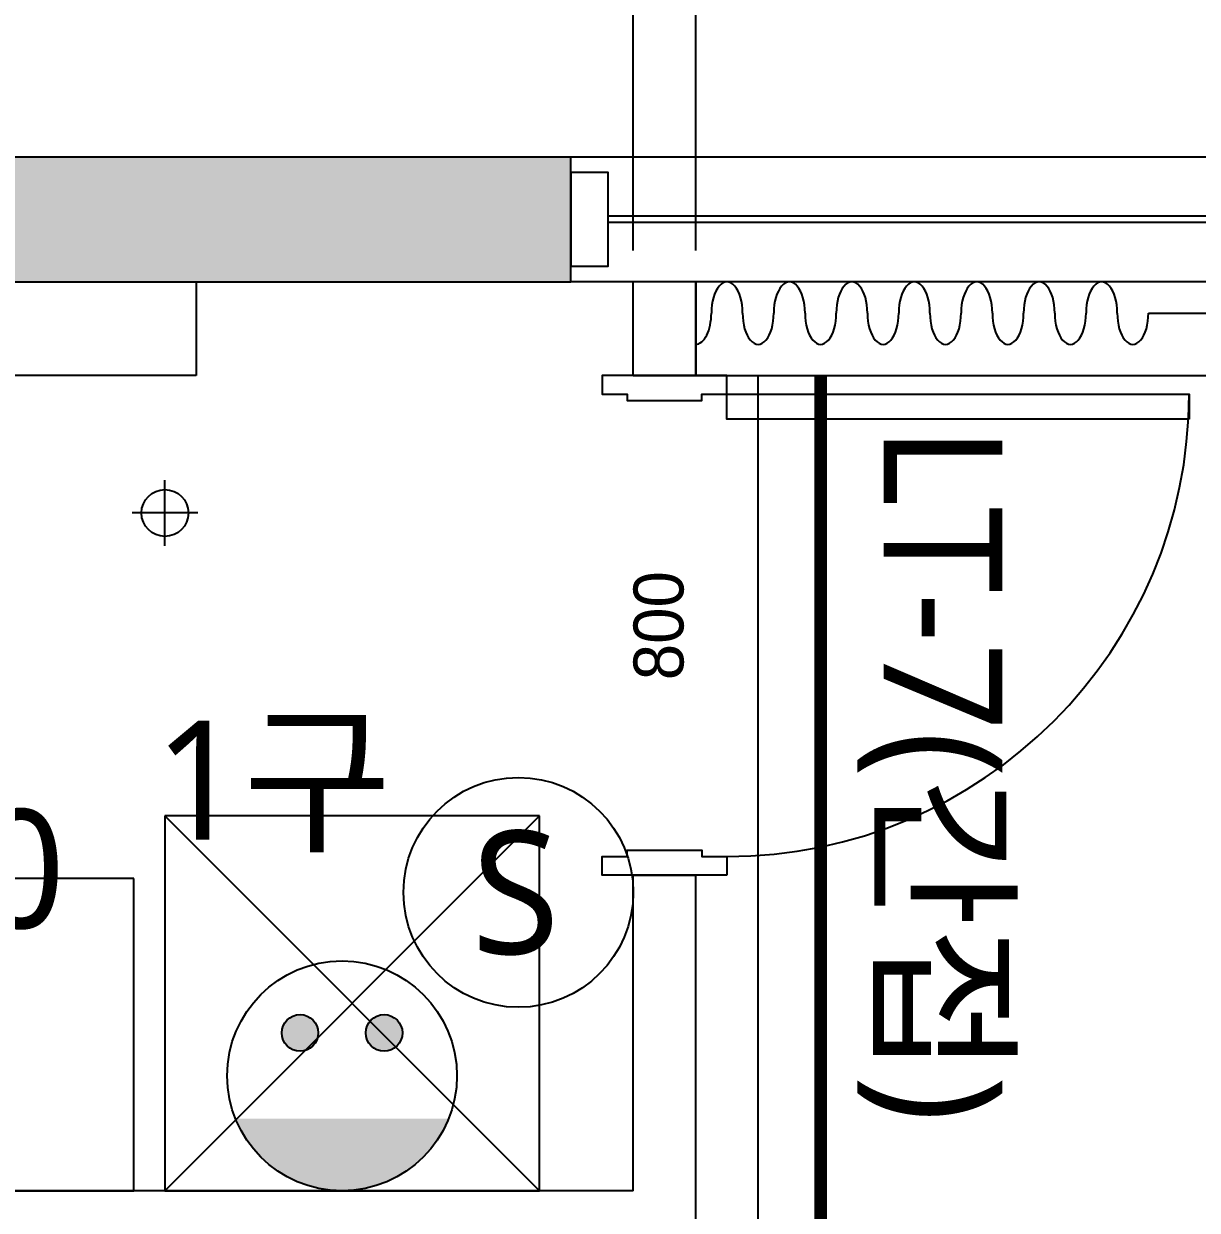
# Model space of a CAD drawing. Extents: x 11477420 to 23072185, y -28506554 to -14238804.
# Drawn here: x 11519620 to 11521499, y -14274331 to -14272431 of the extents above; entities that cross this region are included whole.
import ezdxf
from ezdxf.enums import TextEntityAlignment as Align

# ---------------------------------------------------------------- set-up
doc = ezdxf.new("R2010")
doc.units = 0
doc.header["$LTSCALE"] = 50
doc.header["$MEASUREMENT"] = 0
doc.linetypes.add('HIDDEN', pattern=[0.375, 0.25, -0.125])
doc.layers.get('0').update_dxf_attribs({"linetype": 'CONTINUOUS'})
doc.layers.get('DEFPOINTS').update_dxf_attribs({"linetype": 'CONTINUOUS'})
for name, color, linetype in [('01. F-소품', 3, 'CONTINUOUS'), ('04_FUR', 6, 'CONTINUOUS'), ('07-DIM WAL', 5, 'CONTINUOUS'), ('1.천장.벽체선(내벽)', 3, 'CONTINUOUS'), ('2.글자선', 60, 'CONTINUOUS'), ('2CONTINUOUS', 2, 'CONTINUOUS'), ('3 가구-붙박이', 6, 'CONTINUOUS'), ('4.가구-붙박이', 6, 'CONTINUOUS'), ('8.패턴선', 8, 'CONTINUOUS'), ('C-WIN', 4, 'CONTINUOUS'), ('CO-DO-FR', 7, 'CONTINUOUS'), ('CO-DOOR', 8, 'CONTINUOUS'), ('Layer2', 51, 'CONTINUOUS'), ('RC-LIGHT', 7, 'CONTINUOUS'), ('설비', 7, 'CONTINUOUS')]:
    doc.layers.add(name, color=color, linetype=linetype)
doc.styles.add('DAWIN', font='NanumSquareR.ttf')
doc.styles.add('W-TEXT2', font='Dotum.ttf')
doc.styles.add('맑은 고딕', font='malgun.ttf')
doc.styles.add('코레일둥고', font='Korail_Round_Gothic_Medium.ttf')
doc.dimstyles.new('80', dxfattribs={"dimscale": 80, "dimtxt": 2.2, "dimasz": 3, "dimexe": 1.25, "dimexo": 0.625, "dimtad": 1, "dimdec": 0, "dimzin": 0, "dimdsep": 46, "dimlunit": 6, "dimtxsty": 'DAWIN', "dimblk1": 'DOTSMALL', "dimblk2": 'DOTSMALL', "dimsah": 1, "dimcen": 0.001, "dimclrd": 1, "dimclre": 1, "dimclrt": 3, "dimadec": 0, "dimazin": 0, "dimtfac": 1, "dimtdec": 0, "dimtix": 1, "dimtmove": 2, "dimatfit": 3, "dimldrblk": 'DOTSMALL', "dimfxl": 0, "dimtolj": 1, "dimtzin": 0, "dimarcsym": 0})

# ---------------------------------------------------------------- blocks, each defined once
blk = doc.blocks.new('flooor')
at = {"layer": '8.패턴선', "ltscale": 30}
h = blk.add_hatch(color=256, dxfattribs=at)
h.dxf.hatch_style = 1
h.paths.add_polyline_path([(11507656.8, -14172891.8), (11491856.8, -14172891.8), (11491856.8, -14188496.8), (11492056.8, -14188496.8), (11492056.8, -14187881.8), (11492216.8, -14187881.8), (11492216.8, -14187096.8), (11492056.8, -14187096.8), (11492056.8, -14177741.8), (11494956.8, -14177741.8), (11494956.8, -14177541.8), (11492056.8, -14177541.8), (11492056.8, -14173091.8), (11494756.8, -14173091.8), (11494756.8, -14176541.8), (11494956.8, -14176541.8), (11494956.8, -14173091.8), (11500056.8, -14173091.8), (11500056.8, -14176141.8), (11500256.8, -14176141.8), (11500256.8, -14173091.8), (11503456.8, -14173091.8), (11503456.8, -14176141.8), (11503656.8, -14176141.8), (11503656.8, -14175391.8), (11504256.8, -14175391.8), (11504256.8, -14175302.3), (11504246.8, -14175302.3), (11504246.8, -14175262.3), (11504256.8, -14175191.8), (11503656.8, -14175191.8), (11503656.8, -14173091.8), (11505856.8, -14173091.8), (11505856.8, -14175191.8), (11505256.8, -14175191.8), (11505256.8, -14175262.3), (11505266.8, -14175262.3), (11505266.8, -14175316.8), (11505256.8, -14175316.8), (11505256.8, -14175391.8), (11506056.8, -14175391.8), (11506056.8, -14174691.8), (11509204.8, -14174691.8), (11509204.8, -14174491.8), (11506056.8, -14174491.8), (11506056.8, -14173091.8), (11507656.8, -14173091.8)])
h.paths.add_polyline_path([(11499856.8, -14177741.8), (11504356.8, -14177741.8), (11504356.8, -14177541.8), (11499106.8, -14177541.8), (11499106.8, -14177566.8), (11499106.8, -14177716.8), (11499106.8, -14177741.8), (11499106.8, -14177991.8), (11499856.8, -14177991.8)], flags=17)
h.paths.add_polyline_path([(11506056.8, -14177541.8), (11505856.8, -14177541.8), (11505356.8, -14177541.8), (11505356.8, -14177741.8), (11505356.8, -14177941.8), (11506056.8, -14177941.8)], flags=17)
h.paths.add_polyline_path([(11512534.8, -14172891.8), (11511656.8, -14172891.8), (11511656.8, -14173091.8), (11511656.8, -14173691.8), (11512334.8, -14173691.8), (11512334.8, -14174491.8), (11511854.8, -14174491.8), (11511854.8, -14174691.8), (11512334.8, -14174691.8), (11512334.8, -14174791.8), (11512534.8, -14174791.8)])
h.paths.add_polyline_path([(11512534.8, -14175641.8), (11512384.8, -14175641.8), (11512334.8, -14175641.8), (11512334.8, -14176391.8), (11512534.8, -14176391.8)])
h.paths.add_polyline_path([(11512534.8, -14176941.8), (11512384.8, -14176941.8), (11512334.8, -14176941.8), (11512334.8, -14177100.8), (11511772.8, -14177100.8), (11511772.8, -14177941.8), (11512334.8, -14177941.8), (11512334.8, -14178041.8), (11512534.8, -14178041.8)])
h.paths.add_polyline_path([(11512534.8, -14179271.8), (11512384.8, -14179271.8), (11512334.8, -14179271.8), (11512334.8, -14179836.8), (11512534.8, -14179836.8)])
h.paths.add_polyline_path([(11512256.8, -14184446.8), (11511656.8, -14184446.8), (11511656.8, -14185146.8), (11512256.8, -14185146.8)])
h.paths.add_polyline_path([(11507213.8, -14187066.8), (11506733.8, -14187066.8), (11506733.8, -14187846.8), (11507213.8, -14187846.8)], flags=17)
h.paths.add_polyline_path([(11499706.8, -14186781.8), (11499221.8, -14186781.8), (11499221.8, -14187556.8), (11499706.8, -14187556.8)], flags=17)
at = {"ltscale": 30}
for p, q in [((11494306.8, -14178164.3), (11494306.8, -14178059.3)), ((11494359.3, -14178111.8), (11494254.3, -14178111.8))]:
    blk.add_line(p, q, dxfattribs=at)
blk.add_circle((11494306.8, -14178111.8), 37.5, dxfattribs=at)
at = {"layer": '2CONTINUOUS', "ltscale": 30}
for p, q in [((11492056.8, -14177541.8), (11494956.8, -14177541.8)), ((11494956.8, -14177741.8), (11494956.8, -14177541.8)), ((11492056.8, -14177741.8), (11494956.8, -14177741.8))]:
    blk.add_line(p, q, dxfattribs=at)
at = {"layer": 'C-WIN', "ltscale": 30}
for p, q in [((11496511.8, -14177636.8), (11495016.8, -14177636.8)), ((11496511.8, -14177646.8), (11495016.8, -14177646.8))]:
    blk.add_line(p, q, dxfattribs=at)
for points in [[(11494956.8, -14177541.8), (11499106.8, -14177541.8), (11499106.8, -14177741.8), (11494956.8, -14177741.8)], [(11494956.8, -14177716.8), (11495016.8, -14177716.8), (11495016.8, -14177566.8), (11494956.8, -14177566.8)]]:
    blk.add_lwpolyline(points, close=True, dxfattribs=at)
blk = doc.blocks.new('flooor2')
at = {"layer": '01. F-소품', "color": 8}
blk.add_line((11521421.1, -14272894.4), (11521647.5, -14272894.4), dxfattribs=at)
for centre, start_param, end_param in [((11520746.1, -14272894.4), 1.570796, 4.712389), ((11520846.1, -14272894.4), 1.570796, 4.712389), ((11520946.1, -14272894.4), 1.570796, 4.712389), ((11521046.1, -14272894.4), 1.570796, 4.712389), ((11521146.1, -14272894.4), 1.570796, 4.712389), ((11521246.1, -14272894.4), 1.570796, 4.712389), ((11521346.1, -14272894.4), 1.570796, 4.712389), ((11520696.1, -14272894.4), 6.283185, 7.853982), ((11520796.1, -14272894.4), 4.712389, 7.853982), ((11520896.1, -14272894.4), 4.712389, 7.853982), ((11520996.1, -14272894.4), 4.712389, 7.853982), ((11521096.1, -14272894.4), 4.712389, 7.853982), ((11521196.1, -14272894.4), 4.712389, 7.853982), ((11521296.1, -14272894.4), 4.712389, 7.853982), ((11521396.1, -14272894.4), 4.712389, 7.853982)]:
    blk.add_ellipse(centre, major_axis=(0, -50), ratio=0.5, start_param=start_param, end_param=end_param, dxfattribs=at)
at = {"layer": '04_FUR', "color": 8}
blk.add_line((11520446.1, -14274299.4), (11519846.1, -14273699.4), dxfattribs=at)
at = {"layer": '1.천장.벽체선(내벽)', "ltscale": 30}
for p, q in [((11520596.1, -14272994.4), (11520596.1, -14272844.4)), ((11520696.1, -14272994.4), (11520696.1, -14272844.4)), ((11520596.1, -14272994.4), (11520696.1, -14272994.4)), ((11520596.1, -14274299.4), (11520596.1, -14273794.4)), ((11520596.1, -14273794.4), (11520696.1, -14273794.4)), ((11520696.1, -14276299.4), (11520696.1, -14273794.4)), ((11520596.1, -14274299.4), (11517596.1, -14274299.4))]:
    blk.add_line(p, q, dxfattribs=at)
at = {"layer": '3 가구-붙박이', "color": 8}
for p, q in [((11517596.1, -14272844.4), (11519896.1, -14272844.4)), ((11519896.1, -14272844.4), (11519896.1, -14272994.4)), ((11519896.1, -14272994.4), (11517746.1, -14272994.4))]:
    blk.add_line(p, q, dxfattribs=at)
at = {"layer": '3 가구-붙박이', "color": 8, "ltscale": 30}
for p, q in [((11519796.1, -14273799.4), (11518996.1, -14273799.4)), ((11519796.1, -14274299.4), (11519796.1, -14273799.4)), ((11518996.1, -14274299.4), (11519796.1, -14274299.4))]:
    blk.add_line(p, q, dxfattribs=at)
at = {"layer": '4.가구-붙박이', "color": 8}
for p, q in [((11520446.1, -14273699.4), (11519846.1, -14274299.4)), ((11520446.1, -14273699.4), (11519846.1, -14273699.4)), ((11519846.1, -14273699.4), (11519846.1, -14274299.4)), ((11520446.1, -14274299.4), (11520446.1, -14273699.4)), ((11519846.1, -14274299.4), (11520446.1, -14274299.4))]:
    blk.add_line(p, q, dxfattribs=at)
at = {"layer": 'CO-DO-FR', "color": 8}
for points in [[(11520746.1, -14272994.4), (11520546.1, -14272994.4), (11520546.1, -14273024.4), (11520586.1, -14273024.4), (11520586.1, -14273034.4), (11520706.1, -14273034.4), (11520706.1, -14273024.4), (11520746.1, -14273024.4), (11520746.1, -14272994.4)], [(11520746.1, -14273794.4), (11520546.1, -14273794.4), (11520546.1, -14273764.4), (11520586.1, -14273764.4), (11520586.1, -14273754.4), (11520706.1, -14273754.4), (11520706.1, -14273764.4), (11520746.1, -14273764.4), (11520746.1, -14273794.4)]]:
    blk.add_lwpolyline(points, close=True, dxfattribs=at)
at = {"layer": 'CO-DOOR'}
blk.add_lwpolyline([(11521486.1, -14273064.4), (11520746.1, -14273064.4), (11520746.1, -14273024.4), (11521486.1, -14273024.4)], close=True, dxfattribs=at)
blk.add_arc((11520746.1, -14273024.4), 740, 270, 0, dxfattribs=at)
blk.add_blockref('flooor', (25539.3, -95102.6))
at = {"layer": '2.글자선', "color": 8, "style": 'W-TEXT2'}
blk.add_text('800', height=80, rotation=90, dxfattribs=at).set_placement((11520636.5, -14273394.8), align=Align.MIDDLE_CENTER)
blk = doc.blocks.new('_DOTSMALL')
at = {"color": 0, "linetype": 'ByBlock', "const_width": 0.5}
blk.add_lwpolyline([(-0.0625, 0, 1), (0.0625, 0, 1)], format="xyb", close=True, dxfattribs=at)
blk = doc.blocks.new('*D298')
at = {"layer": '07-DIM WAL', "color": 1, "lineweight": -2, "ltscale": 30}
for p, q in [((11520696.1, -14272794.4), (11520696.1, -14271744.4)), ((11522196.1, -14272794.4), (11522196.1, -14271744.4)), ((11520696.1, -14271844.4), (11522196.1, -14271844.4))]:
    blk.add_line(p, q, dxfattribs=at)
at = {"layer": 'DEFPOINTS', "color": 0, "ltscale": 30}
for p in [(11522196.1, -14271844.4), (11520696.1, -14272844.4), (11522196.1, -14272844.4)]:
    blk.add_point(p, dxfattribs=at)
at = {"layer": '07-DIM WAL', "color": 1, "lineweight": -2, "ltscale": 30, "xscale": 240, "yscale": 240, "zscale": 240, "rotation": 180}
blk.add_blockref('_DOTSMALL', (11520696.1, -14271844.4), dxfattribs=at)
at = {"layer": '07-DIM WAL', "color": 1, "lineweight": -2, "ltscale": 30, "xscale": 240, "yscale": 240, "zscale": 240}
blk.add_blockref('_DOTSMALL', (11522196.1, -14271844.4), dxfattribs=at)
at = {"layer": '07-DIM WAL', "color": 3, "ltscale": 30, "insert": (11521446.1, -14271682.9), "char_height": 176, "attachment_point": 5, "style": 'DAWIN'}
blk.add_mtext('\\A1;1,500', dxfattribs=at)
blk = doc.blocks.new('*D299')
at = {"layer": '07-DIM WAL', "color": 1, "lineweight": -2, "ltscale": 30}
for p, q in [((11517596.1, -14272794.4), (11517596.1, -14271744.4)), ((11520596.1, -14272794.4), (11520596.1, -14271744.4)), ((11520596.1, -14271844.4), (11517596.1, -14271844.4))]:
    blk.add_line(p, q, dxfattribs=at)
at = {"layer": 'DEFPOINTS', "color": 0, "ltscale": 30}
for p in [(11517596.1, -14271844.4), (11517596.1, -14272844.4), (11520596.1, -14272844.4)]:
    blk.add_point(p, dxfattribs=at)
at = {"layer": '07-DIM WAL', "color": 1, "lineweight": -2, "ltscale": 30, "xscale": 240, "yscale": 240, "zscale": 240, "rotation": 180}
blk.add_blockref('_DOTSMALL', (11517596.1, -14271844.4), dxfattribs=at)
at = {"layer": '07-DIM WAL', "color": 1, "lineweight": -2, "ltscale": 30, "xscale": 240, "yscale": 240, "zscale": 240}
blk.add_blockref('_DOTSMALL', (11520596.1, -14271844.4), dxfattribs=at)
at = {"layer": '07-DIM WAL', "color": 3, "ltscale": 30, "insert": (11519096.1, -14271682.9), "char_height": 176, "attachment_point": 5, "style": 'DAWIN'}
blk.add_mtext('\\A1;3,000', dxfattribs=at)
blk = doc.blocks.new('egoo')
at = {"layer": 'Layer2'}
h = blk.add_hatch(color=140, dxfattribs=at)
edge = h.paths.add_edge_path()
edge.add_arc((1015645.3, 443433.7), 22.3, 0, 360)
h = blk.add_hatch(color=140, dxfattribs=at)
edge = h.paths.add_edge_path()
edge.add_arc((1015747.7, 443433.7), 22.3, 0, 360)
h = blk.add_hatch(color=140, dxfattribs=at)
edge = h.paths.add_edge_path()
edge.add_line((1015826.3, 443329.1), (1015566.6, 443329.1))
edge.add_ellipse((1015696.5, 443381.5), major_axis=(99, 99), ratio=1, start_angle=156.9578, end_angle=293.0422)
at = {"layer": 'Layer2', "color": 140}
for centre, radius in [((1015696.5, 443381.5), 140), ((1015645.3, 443433.7), 22.3), ((1015747.7, 443433.7), 22.3)]:
    blk.add_circle(centre, radius, dxfattribs=at)
blk = doc.blocks.new('SW')
at = {"layer": '설비', "color": 140}
blk.add_circle((11533254.1, -14277699.4), 184, dxfattribs=at)
at = {"layer": '설비', "color": 140, "insert": (11533320, -14277600.8), "char_height": 197.143, "attachment_point": 3, "style": '코레일둥고'}
blk.add_mtext_dynamic_manual_height_columns('{\\fMalgun Gothic|b0|i0|c129|p50;S}', width=314.327, gutter_width=2.19, heights=[0], dxfattribs=at)

msp = doc.modelspace()

# ---------------------------------------------------------------- linework, layer by layer
at = {"layer": '07-DIM WAL', "color": 10, "linetype": 'HIDDEN', "ltscale": 10, "const_width": 20}
msp.add_lwpolyline([(11520896.1, -14283399.4), (11520896.1, -14272994.4)], dxfattribs=at)
at = {"layer": 'RC-LIGHT', "ltscale": 30}
for points in [[(11520696.1, -14272844.4), (11520696.1, -14272994.4), (11522196.1, -14272994.4), (11522196.1, -14272844.4), (11520696.1, -14272844.4)], [(11520796.1, -14283399.4), (11520796.1, -14272994.4)]]:
    msp.add_lwpolyline(points, dxfattribs=at)

# ---------------------------------------------------------------- block references
msp.add_blockref('flooor2', (0, 0))
at = {"layer": '설비', "color": 140}
msp.add_blockref('SW', (-12842, 3877.6), dxfattribs=at)
at = {"layer": '설비', "color": 140, "xscale": 1.314285739087145, "yscale": 1.314285739087145, "zscale": 1.314285739087145}
msp.add_blockref('egoo', (10185214.3, -14856845.4), dxfattribs=at)

# ---------------------------------------------------------------- texts
at = {"layer": '2.글자선', "color": 30, "style": '맑은 고딕'}
msp.add_text('LT-7(간접)', height=190.14, rotation=270, dxfattribs=at).set_placement((11521187.2, -14273074.8), align=Align.TOP_LEFT)
for s, p in [('1구', (11519829.3, -14273547)), ('H:1000', (11518870, -14273688.9))]:
    msp.add_text(s, height=190.14, dxfattribs=at).set_placement(p, align=Align.TOP_LEFT)

# ---------------------------------------------------------------- dimensions: what is measured, and where the dimension line sits
at = {"layer": '07-DIM WAL', "ltscale": 30}
for base, p1, p2, picture, middle in [((11517596.1, -14271844.4), (11520596.1, -14272844.4), (11517596.1, -14272844.4), '*D299', (11519096.1, -14271682.9)), ((11522196.1, -14271844.4), (11520696.1, -14272844.4), (11522196.1, -14272844.4), '*D298', (11521446.1, -14271682.9))]:
    dim = msp.add_linear_dim(base=base, p1=p1, p2=p2, dimstyle='80', dxfattribs=at)
    dim.commit()
    dim.dimension.update_dxf_attribs({"geometry": picture, "text_midpoint": middle})

doc.saveas('drawing.dxf')
